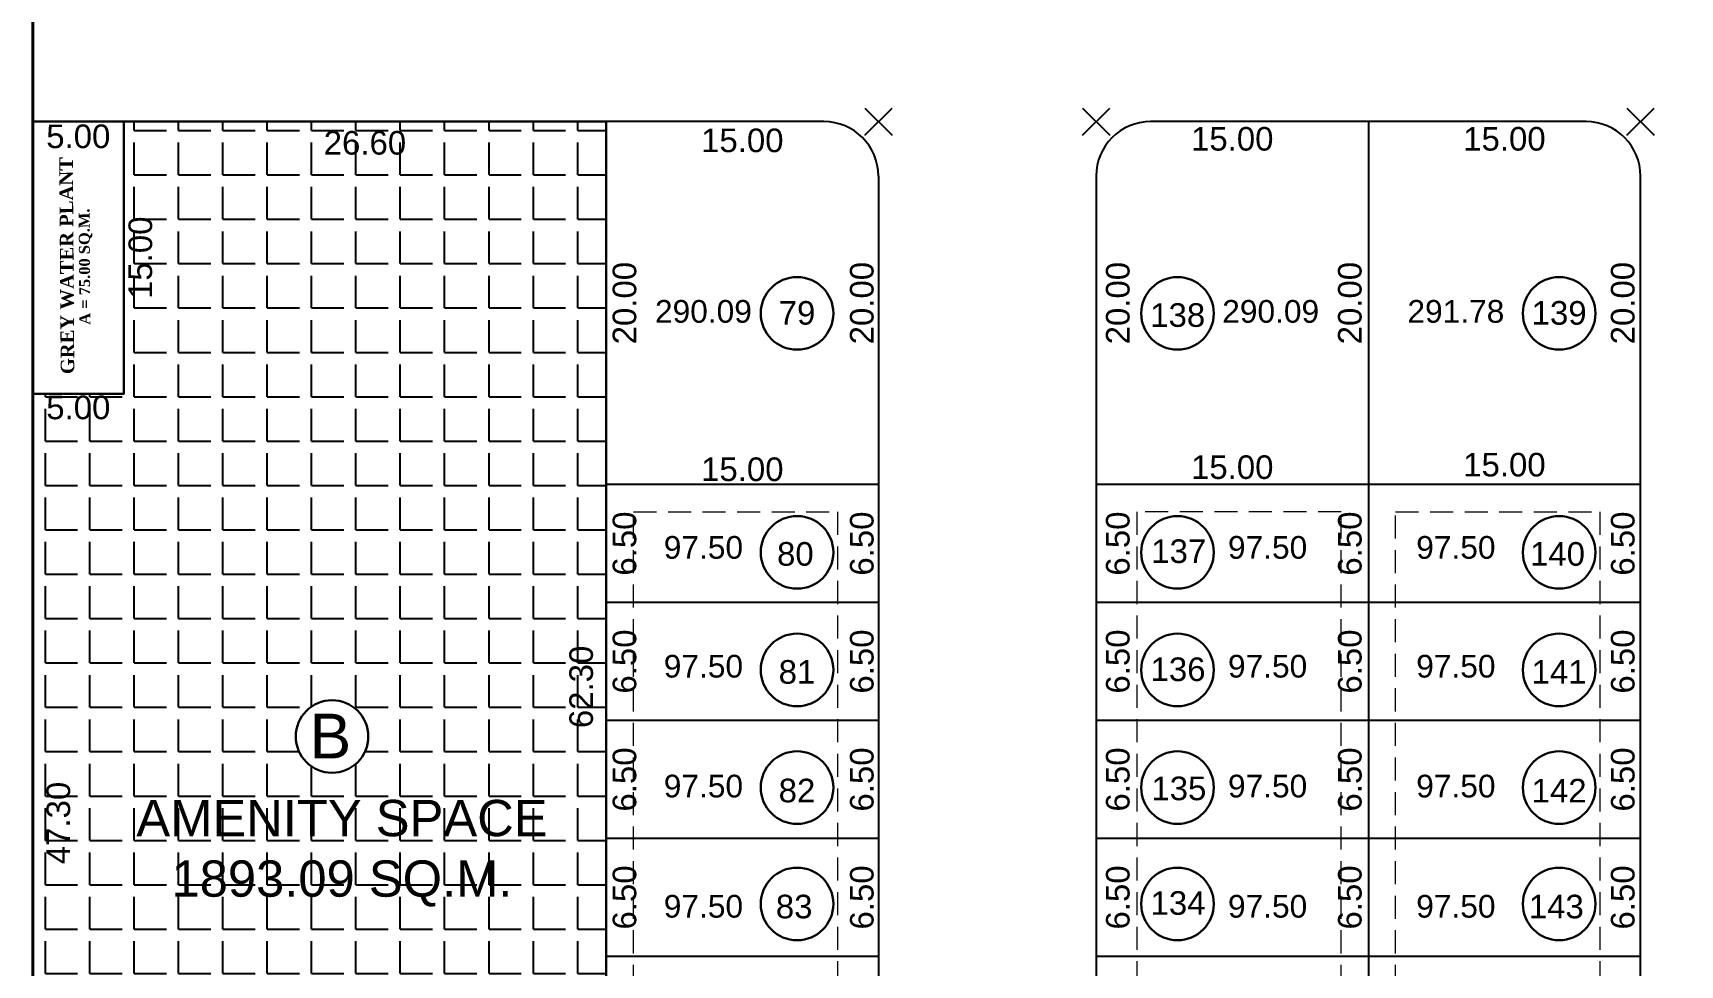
# Model space of a CAD drawing. Header units: millimetres. Extents: x 26213 to 35402, y -1028 to 2462.
# Drawn here: x 34953.6 to 35044.3, y 477.9 to 529.2 of the extents above; entities that cross this region are included whole.
import ezdxf
from ezdxf.enums import TextEntityAlignment as Align

# ---------------------------------------------------------------- set-up
doc = ezdxf.new("R2010")
doc.units = ezdxf.units.MM
doc.header["$PDMODE"] = 3
doc.header["$PDSIZE"] = 0.75
for name, pattern in [('1', [0]), ('DASHED', [19.05, 12.7, -6.35]), ('DASHED2', [9.525, 6.35, -3.175])]:
    doc.linetypes.add(name, pattern=pattern)
for name, color, linetype in [('AREA', 7, 'Continuous'), ('Chamber', 7, '1'), ('DIMEMSION', 7, 'Continuous'), ('NUMBRING', 162, 'Continuous'), ('POINT', 190, 'Continuous'), ('SOLID HATCH', 253, 'Continuous')]:
    doc.layers.add(name, color=color, linetype=linetype)
doc.layers.add('CIRCLE', color=197, linetype='Continuous', lineweight=30)
doc.layers.add('LAYOUT PLAN', color=7, linetype='Continuous', lineweight=25)
doc.styles.add('KAUSTUBH', font='timesbd.ttf')
doc.styles.get("Standard").update_dxf_attribs({"font": 'arial.ttf'})
doc.dimstyles.new('LAYOUT PLAN', dxfattribs={"dimtxt": 1.3, "dimasz": 1, "dimexe": 0.18, "dimexo": 0.0625, "dimgap": 0.09, "dimtad": 0, "dimrnd": 0.05, "dimzin": 0, "dimdsep": 46, "dimtxsty": 'Standard', "dimcen": 0, "dimse1": 1, "dimse2": 1, "dimsd1": 1, "dimsd2": 1, "dimadec": 0, "dimazin": 0, "dimtfac": 1, "dimtofl": 0, "dimtmove": 0, "dimatfit": 3, "dimfxl": 1, "dimtolj": 1, "dimtzin": 0, "dimarcsym": 0})

# ---------------------------------------------------------------- blocks, each defined once
blk = doc.blocks.new('*D3393')
at = {"layer": 'Defpoints', "color": 0, "ltscale": 2}
for p in [(34958.574, 524.335), (34958.574, 509.335), (34959.499, 509.335)]:
    blk.add_point(p, dxfattribs=at)
at = {"layer": 'LAYOUT PLAN', "color": 0, "ltscale": 2, "insert": (34959.499, 516.835), "char_height": 1.3, "attachment_point": 5, "rotation": 90}
blk.add_mtext('\\A1;15.00', dxfattribs=at)
blk = doc.blocks.new('*D3394')
at = {"layer": 'Defpoints', "color": 0, "ltscale": 2}
for p in [(34953.574, 509.335), (34958.574, 509.335), (34953.574, 508.578)]:
    blk.add_point(p, dxfattribs=at)
at = {"layer": 'LAYOUT PLAN', "color": 0, "ltscale": 2, "insert": (34956.074, 508.578), "char_height": 1.3, "attachment_point": 5}
blk.add_mtext('\\A1;5.00', dxfattribs=at)
blk = doc.blocks.new('*D3395')
at = {"layer": 'Defpoints', "color": 0, "ltscale": 2}
for p in [(34953.574, 524.335), (34958.574, 524.335), (34958.574, 523.518)]:
    blk.add_point(p, dxfattribs=at)
at = {"layer": 'LAYOUT PLAN', "color": 0, "ltscale": 2, "insert": (34956.074, 523.518), "char_height": 1.3, "attachment_point": 5}
blk.add_mtext('\\A1;5.00', dxfattribs=at)
blk = doc.blocks.new('*D3529')
at = {"layer": 'Defpoints', "color": 0, "ltscale": 2}
for p in [(34958.574, 524.335), (34985.167, 524.335), (34985.167, 523.16)]:
    blk.add_point(p, dxfattribs=at)
at = {"layer": 'DIMEMSION', "color": 0, "ltscale": 2, "insert": (34971.87, 523.16), "char_height": 1.3, "attachment_point": 5}
blk.add_mtext('\\A1;26.60', dxfattribs=at)
blk = doc.blocks.new('*D3530')
at = {"layer": 'Defpoints', "color": 0, "ltscale": 2}
for p in [(34985.167, 524.335), (34983.794, 462.04), (34985.167, 462.04)]:
    blk.add_point(p, dxfattribs=at)
at = {"layer": 'DIMEMSION', "color": 0, "ltscale": 2, "insert": (34983.794, 493.187), "char_height": 1.3, "attachment_point": 5, "rotation": 90}
blk.add_mtext('\\A1;62.30', dxfattribs=at)
blk = doc.blocks.new('*D3532')
at = {"layer": 'Defpoints', "color": 0, "ltscale": 2}
for p in [(34953.574, 509.335), (34954.98, 509.335), (34953.574, 462.04)]:
    blk.add_point(p, dxfattribs=at)
at = {"layer": 'DIMEMSION', "color": 0, "ltscale": 2, "insert": (34954.98, 485.687), "char_height": 1.3, "attachment_point": 5, "rotation": 90}
blk.add_mtext('\\A1;47.30', dxfattribs=at)
blk = doc.blocks.new('*D3586')
at = {"layer": 'Defpoints', "color": 0, "ltscale": 2}
for p in [(35027.167, 524.335), (35042.167, 524.335), (35027.167, 523.38)]:
    blk.add_point(p, dxfattribs=at)
at = {"layer": 'DIMEMSION', "color": 0, "ltscale": 2, "insert": (35034.667, 523.38), "char_height": 1.3, "attachment_point": 5}
blk.add_mtext('\\A1;15.00', dxfattribs=at)
blk = doc.blocks.new('*D3587')
at = {"layer": 'Defpoints', "color": 0, "ltscale": 2}
for p in [(35012.167, 524.335), (35027.167, 524.335), (35012.167, 523.38)]:
    blk.add_point(p, dxfattribs=at)
at = {"layer": 'DIMEMSION', "color": 0, "ltscale": 2, "insert": (35019.667, 523.38), "char_height": 1.3, "attachment_point": 5}
blk.add_mtext('\\A1;15.00', dxfattribs=at)
blk = doc.blocks.new('*D3588')
at = {"layer": 'Defpoints', "color": 0, "ltscale": 2}
for p in [(34985.167, 524.335), (35000.167, 524.335), (35000.167, 523.294)]:
    blk.add_point(p, dxfattribs=at)
at = {"layer": 'DIMEMSION', "color": 0, "ltscale": 2, "insert": (34992.667, 523.294), "char_height": 1.3, "attachment_point": 5}
blk.add_mtext('\\A1;15.00', dxfattribs=at)
blk = doc.blocks.new('*D3589')
at = {"layer": 'Defpoints', "color": 0, "ltscale": 2}
for p in [(35000.167, 524.335), (34999.26, 504.335), (35000.167, 504.335)]:
    blk.add_point(p, dxfattribs=at)
at = {"layer": 'DIMEMSION', "color": 0, "ltscale": 2, "insert": (34999.26, 514.335), "char_height": 1.3, "attachment_point": 5, "rotation": 90}
blk.add_mtext('\\A1;20.00', dxfattribs=at)
blk = doc.blocks.new('*D3590')
at = {"layer": 'Defpoints', "color": 0, "ltscale": 2}
for p in [(35000.167, 504.335), (34999.26, 497.835), (35000.167, 497.835)]:
    blk.add_point(p, dxfattribs=at)
at = {"layer": 'DIMEMSION', "color": 0, "ltscale": 2, "insert": (34999.26, 501.085), "char_height": 1.3, "attachment_point": 5, "rotation": 90}
blk.add_mtext('\\A1;6.50', dxfattribs=at)
blk = doc.blocks.new('*D3591')
at = {"layer": 'Defpoints', "color": 0, "ltscale": 2}
for p in [(35000.167, 497.835), (34999.26, 491.335), (35000.167, 491.335)]:
    blk.add_point(p, dxfattribs=at)
at = {"layer": 'DIMEMSION', "color": 0, "ltscale": 2, "insert": (34999.26, 494.585), "char_height": 1.3, "attachment_point": 5, "rotation": 90}
blk.add_mtext('\\A1;6.50', dxfattribs=at)
blk = doc.blocks.new('*D3592')
at = {"layer": 'Defpoints', "color": 0, "ltscale": 2}
for p in [(35000.167, 491.335), (34999.26, 484.835), (35000.167, 484.835)]:
    blk.add_point(p, dxfattribs=at)
at = {"layer": 'DIMEMSION', "color": 0, "ltscale": 2, "insert": (34999.26, 488.085), "char_height": 1.3, "attachment_point": 5, "rotation": 90}
blk.add_mtext('\\A1;6.50', dxfattribs=at)
blk = doc.blocks.new('*D3593')
at = {"layer": 'Defpoints', "color": 0, "ltscale": 2}
for p in [(35000.167, 484.835), (34999.26, 478.335), (35000.167, 478.335)]:
    blk.add_point(p, dxfattribs=at)
at = {"layer": 'DIMEMSION', "color": 0, "ltscale": 2, "insert": (34999.26, 481.585), "char_height": 1.3, "attachment_point": 5, "rotation": 90}
blk.add_mtext('\\A1;6.50', dxfattribs=at)
blk = doc.blocks.new('*D3594')
at = {"layer": 'Defpoints', "color": 0, "ltscale": 2}
for p in [(35000.167, 478.335), (34999.26, 471.835), (35000.167, 471.835)]:
    blk.add_point(p, dxfattribs=at)
at = {"layer": 'DIMEMSION', "color": 0, "ltscale": 2, "insert": (34999.26, 475.085), "char_height": 1.3, "attachment_point": 5, "rotation": 90}
blk.add_mtext('\\A1;6.50', dxfattribs=at)
blk = doc.blocks.new('*D3614')
at = {"layer": 'Defpoints', "color": 0, "ltscale": 2}
for p in [(34985.167, 478.335), (34986.182, 478.335), (34985.167, 471.835)]:
    blk.add_point(p, dxfattribs=at)
at = {"layer": 'DIMEMSION', "color": 0, "ltscale": 2, "insert": (34986.182, 475.085), "char_height": 1.3, "attachment_point": 5, "rotation": 90}
blk.add_mtext('\\A1;6.50', dxfattribs=at)
blk = doc.blocks.new('*D3615')
at = {"layer": 'Defpoints', "color": 0, "ltscale": 2}
for p in [(34985.167, 484.835), (34986.182, 484.835), (34985.167, 478.335)]:
    blk.add_point(p, dxfattribs=at)
at = {"layer": 'DIMEMSION', "color": 0, "ltscale": 2, "insert": (34986.182, 481.585), "char_height": 1.3, "attachment_point": 5, "rotation": 90}
blk.add_mtext('\\A1;6.50', dxfattribs=at)
blk = doc.blocks.new('*D3616')
at = {"layer": 'Defpoints', "color": 0, "ltscale": 2}
for p in [(34985.167, 491.335), (34986.182, 491.335), (34985.167, 484.835)]:
    blk.add_point(p, dxfattribs=at)
at = {"layer": 'DIMEMSION', "color": 0, "ltscale": 2, "insert": (34986.182, 488.085), "char_height": 1.3, "attachment_point": 5, "rotation": 90}
blk.add_mtext('\\A1;6.50', dxfattribs=at)
blk = doc.blocks.new('*D3617')
at = {"layer": 'Defpoints', "color": 0, "ltscale": 2}
for p in [(34985.167, 497.835), (34986.182, 497.835), (34985.167, 491.335)]:
    blk.add_point(p, dxfattribs=at)
at = {"layer": 'DIMEMSION', "color": 0, "ltscale": 2, "insert": (34986.182, 494.585), "char_height": 1.3, "attachment_point": 5, "rotation": 90}
blk.add_mtext('\\A1;6.50', dxfattribs=at)
blk = doc.blocks.new('*D3618')
at = {"layer": 'Defpoints', "color": 0, "ltscale": 2}
for p in [(34985.167, 504.335), (34986.182, 504.335), (34985.167, 497.835)]:
    blk.add_point(p, dxfattribs=at)
at = {"layer": 'DIMEMSION', "color": 0, "ltscale": 2, "insert": (34986.182, 501.085), "char_height": 1.3, "attachment_point": 5, "rotation": 90}
blk.add_mtext('\\A1;6.50', dxfattribs=at)
blk = doc.blocks.new('*D3619')
at = {"layer": 'Defpoints', "color": 0, "ltscale": 2}
for p in [(34985.167, 524.335), (34986.182, 524.335), (34985.167, 504.335)]:
    blk.add_point(p, dxfattribs=at)
at = {"layer": 'DIMEMSION', "color": 0, "ltscale": 2, "insert": (34986.182, 514.335), "char_height": 1.3, "attachment_point": 5, "rotation": 90}
blk.add_mtext('\\A1;20.00', dxfattribs=at)
blk = doc.blocks.new('*D3620')
at = {"layer": 'Defpoints', "color": 0, "ltscale": 2}
for p in [(35012.167, 524.335), (35012.167, 504.335), (35013.368, 504.335)]:
    blk.add_point(p, dxfattribs=at)
at = {"layer": 'DIMEMSION', "color": 0, "ltscale": 2, "insert": (35013.368, 514.335), "char_height": 1.3, "attachment_point": 5, "rotation": 90}
blk.add_mtext('\\A1;20.00', dxfattribs=at)
blk = doc.blocks.new('*D3621')
at = {"layer": 'Defpoints', "color": 0, "ltscale": 2}
for p in [(35012.167, 504.335), (35012.167, 497.835), (35013.368, 497.835)]:
    blk.add_point(p, dxfattribs=at)
at = {"layer": 'DIMEMSION', "color": 0, "ltscale": 2, "insert": (35013.368, 501.085), "char_height": 1.3, "attachment_point": 5, "rotation": 90}
blk.add_mtext('\\A1;6.50', dxfattribs=at)
blk = doc.blocks.new('*D3622')
at = {"layer": 'Defpoints', "color": 0, "ltscale": 2}
for p in [(35012.167, 497.835), (35012.167, 491.335), (35013.368, 491.335)]:
    blk.add_point(p, dxfattribs=at)
at = {"layer": 'DIMEMSION', "color": 0, "ltscale": 2, "insert": (35013.368, 494.585), "char_height": 1.3, "attachment_point": 5, "rotation": 90}
blk.add_mtext('\\A1;6.50', dxfattribs=at)
blk = doc.blocks.new('*D3623')
at = {"layer": 'Defpoints', "color": 0, "ltscale": 2}
for p in [(35012.167, 491.335), (35012.167, 484.835), (35013.368, 484.835)]:
    blk.add_point(p, dxfattribs=at)
at = {"layer": 'DIMEMSION', "color": 0, "ltscale": 2, "insert": (35013.368, 488.085), "char_height": 1.3, "attachment_point": 5, "rotation": 90}
blk.add_mtext('\\A1;6.50', dxfattribs=at)
blk = doc.blocks.new('*D3624')
at = {"layer": 'Defpoints', "color": 0, "ltscale": 2}
for p in [(35012.167, 484.835), (35012.167, 478.335), (35013.368, 478.335)]:
    blk.add_point(p, dxfattribs=at)
at = {"layer": 'DIMEMSION', "color": 0, "ltscale": 2, "insert": (35013.368, 481.585), "char_height": 1.3, "attachment_point": 5, "rotation": 90}
blk.add_mtext('\\A1;6.50', dxfattribs=at)
blk = doc.blocks.new('*D3625')
at = {"layer": 'Defpoints', "color": 0, "ltscale": 2}
for p in [(35012.167, 478.335), (35012.167, 471.835), (35013.368, 471.835)]:
    blk.add_point(p, dxfattribs=at)
at = {"layer": 'DIMEMSION', "color": 0, "ltscale": 2, "insert": (35013.368, 475.085), "char_height": 1.3, "attachment_point": 5, "rotation": 90}
blk.add_mtext('\\A1;6.50', dxfattribs=at)
blk = doc.blocks.new('*D3635')
at = {"layer": 'Defpoints', "color": 0, "ltscale": 2}
for p in [(35027.167, 524.335), (35026.155, 504.335), (35027.167, 504.335)]:
    blk.add_point(p, dxfattribs=at)
at = {"layer": 'DIMEMSION', "color": 0, "ltscale": 2, "insert": (35026.155, 514.335), "char_height": 1.3, "attachment_point": 5, "rotation": 90}
blk.add_mtext('\\A1;20.00', dxfattribs=at)
blk = doc.blocks.new('*D3636')
at = {"layer": 'Defpoints', "color": 0, "ltscale": 2}
for p in [(35027.167, 504.335), (35026.155, 497.835), (35027.167, 497.835)]:
    blk.add_point(p, dxfattribs=at)
at = {"layer": 'DIMEMSION', "color": 0, "ltscale": 2, "insert": (35026.155, 501.085), "char_height": 1.3, "attachment_point": 5, "rotation": 90}
blk.add_mtext('\\A1;6.50', dxfattribs=at)
blk = doc.blocks.new('*D3637')
at = {"layer": 'Defpoints', "color": 0, "ltscale": 2}
for p in [(35027.167, 497.835), (35026.155, 491.335), (35026.155, 491.335)]:
    blk.add_point(p, dxfattribs=at)
at = {"layer": 'DIMEMSION', "color": 0, "ltscale": 2, "insert": (35026.155, 494.585), "char_height": 1.3, "attachment_point": 5, "rotation": 90}
blk.add_mtext('\\A1;6.50', dxfattribs=at)
blk = doc.blocks.new('*D3638')
at = {"layer": 'Defpoints', "color": 0, "ltscale": 2}
for p in [(35026.155, 491.335), (35026.155, 484.835), (35027.167, 484.835)]:
    blk.add_point(p, dxfattribs=at)
at = {"layer": 'DIMEMSION', "color": 0, "ltscale": 2, "insert": (35026.155, 488.085), "char_height": 1.3, "attachment_point": 5, "rotation": 90}
blk.add_mtext('\\A1;6.50', dxfattribs=at)
blk = doc.blocks.new('*D3639')
at = {"layer": 'Defpoints', "color": 0, "ltscale": 2}
for p in [(35027.167, 484.835), (35026.155, 478.335), (35027.167, 478.335)]:
    blk.add_point(p, dxfattribs=at)
at = {"layer": 'DIMEMSION', "color": 0, "ltscale": 2, "insert": (35026.155, 481.585), "char_height": 1.3, "attachment_point": 5, "rotation": 90}
blk.add_mtext('\\A1;6.50', dxfattribs=at)
blk = doc.blocks.new('*D3640')
at = {"layer": 'Defpoints', "color": 0, "ltscale": 2}
for p in [(35027.167, 478.335), (35026.155, 471.835), (35027.167, 471.835)]:
    blk.add_point(p, dxfattribs=at)
at = {"layer": 'DIMEMSION', "color": 0, "ltscale": 2, "insert": (35026.155, 475.085), "char_height": 1.3, "attachment_point": 5, "rotation": 90}
blk.add_mtext('\\A1;6.50', dxfattribs=at)
blk = doc.blocks.new('*D3661')
at = {"layer": 'Defpoints', "color": 0, "ltscale": 2}
for p in [(35041.196, 478.335), (35042.167, 478.335), (35041.196, 471.835)]:
    blk.add_point(p, dxfattribs=at)
at = {"layer": 'DIMEMSION', "color": 0, "ltscale": 2, "insert": (35041.196, 475.085), "char_height": 1.3, "attachment_point": 5, "rotation": 90}
blk.add_mtext('\\A1;6.50', dxfattribs=at)
blk = doc.blocks.new('*D3662')
at = {"layer": 'Defpoints', "color": 0, "ltscale": 2}
for p in [(35041.196, 484.835), (35042.167, 484.835), (35042.167, 478.335)]:
    blk.add_point(p, dxfattribs=at)
at = {"layer": 'DIMEMSION', "color": 0, "ltscale": 2, "insert": (35041.196, 481.585), "char_height": 1.3, "attachment_point": 5, "rotation": 90}
blk.add_mtext('\\A1;6.50', dxfattribs=at)
blk = doc.blocks.new('*D3663')
at = {"layer": 'Defpoints', "color": 0, "ltscale": 2}
for p in [(35041.196, 491.335), (35042.167, 491.335), (35042.167, 484.835)]:
    blk.add_point(p, dxfattribs=at)
at = {"layer": 'DIMEMSION', "color": 0, "ltscale": 2, "insert": (35041.196, 488.085), "char_height": 1.3, "attachment_point": 5, "rotation": 90}
blk.add_mtext('\\A1;6.50', dxfattribs=at)
blk = doc.blocks.new('*D3664')
at = {"layer": 'Defpoints', "color": 0, "ltscale": 2}
for p in [(35041.196, 497.835), (35042.167, 497.835), (35042.167, 491.335)]:
    blk.add_point(p, dxfattribs=at)
at = {"layer": 'DIMEMSION', "color": 0, "ltscale": 2, "insert": (35041.196, 494.585), "char_height": 1.3, "attachment_point": 5, "rotation": 90}
blk.add_mtext('\\A1;6.50', dxfattribs=at)
blk = doc.blocks.new('*D3665')
at = {"layer": 'Defpoints', "color": 0, "ltscale": 2}
for p in [(35041.196, 504.335), (35042.167, 504.335), (35042.167, 497.835)]:
    blk.add_point(p, dxfattribs=at)
at = {"layer": 'DIMEMSION', "color": 0, "ltscale": 2, "insert": (35041.196, 501.085), "char_height": 1.3, "attachment_point": 5, "rotation": 90}
blk.add_mtext('\\A1;6.50', dxfattribs=at)
blk = doc.blocks.new('*D3666')
at = {"layer": 'Defpoints', "color": 0, "ltscale": 2}
for p in [(35041.196, 524.335), (35042.167, 524.335), (35042.167, 504.335)]:
    blk.add_point(p, dxfattribs=at)
at = {"layer": 'DIMEMSION', "color": 0, "ltscale": 2, "insert": (35041.196, 514.335), "char_height": 1.3, "attachment_point": 5, "rotation": 90}
blk.add_mtext('\\A1;20.00', dxfattribs=at)
blk = doc.blocks.new('*D3676')
at = {"layer": 'Defpoints', "color": 0, "ltscale": 2}
for p in [(35000.167, 505.172), (34985.167, 504.335), (35000.167, 504.335)]:
    blk.add_point(p, dxfattribs=at)
at = {"layer": 'DIMEMSION', "color": 0, "ltscale": 2, "insert": (34992.667, 505.172), "char_height": 1.3, "attachment_point": 5}
blk.add_mtext('\\A1;15.00', dxfattribs=at)
blk = doc.blocks.new('*D3677')
at = {"layer": 'Defpoints', "color": 0, "ltscale": 2}
for p in [(35027.167, 505.287), (35012.167, 504.335), (35027.167, 504.335)]:
    blk.add_point(p, dxfattribs=at)
at = {"layer": 'DIMEMSION', "color": 0, "ltscale": 2, "insert": (35019.667, 505.287), "char_height": 1.3, "attachment_point": 5}
blk.add_mtext('\\A1;15.00', dxfattribs=at)
blk = doc.blocks.new('*D3678')
at = {"layer": 'Defpoints', "color": 0, "ltscale": 2}
for p in [(35042.167, 505.425), (35027.167, 504.335), (35042.167, 504.335)]:
    blk.add_point(p, dxfattribs=at)
at = {"layer": 'DIMEMSION', "color": 0, "ltscale": 2, "insert": (35034.667, 505.425), "char_height": 1.3, "attachment_point": 5}
blk.add_mtext('\\A1;15.00', dxfattribs=at)

msp = doc.modelspace()

# ---------------------------------------------------------------- hatches: boundary and pattern name
at = {"lineweight": 25, "ltscale": 2}
h = msp.add_hatch(dxfattribs=at)
h.set_pattern_fill('ANGLE,_O', color=6, scale=0.35)
h.set_pattern_definition([(0, (6629.385, -742.5358), (0, 2.44475), [1.778, -0.66675]), (90, (6629.385, -742.5358), (-2.44475, 1e-16), [1.778, -0.66675])])
h.paths.add_polyline_path([(34985.167, 524.335), (34958.574, 524.335), (34958.574, 509.335), (34953.574, 509.335), (34953.574, 462.04), (34985.167, 462.04)])
h.paths.add_polyline_path([(34972.056, 490.456, -1), (34968.056, 490.456, -1)], flags=16)
h.paths.add_polyline_path([(34960.848, 514.182), (34960.848, 519.377), (34958.169, 519.377), (34958.169, 514.182)], flags=24)
h.paths.add_polyline_path([(34953.988, 507.229), (34958.172, 507.229), (34958.172, 509.908), (34953.988, 509.908)], flags=24)
h.paths.add_polyline_path([(34969.29, 521.811), (34974.485, 521.811), (34974.485, 524.49), (34969.29, 524.49)], flags=9)
h.paths.add_polyline_path([(34985.142, 490.599), (34985.142, 495.794), (34982.463, 495.794), (34982.463, 490.599)], flags=24)
h.paths.add_polyline_path([(34966.778, 461.933), (34971.973, 461.933), (34971.973, 464.612), (34966.778, 464.612)], flags=9)
h.paths.add_polyline_path([(34956.328, 483.122), (34956.328, 488.317), (34953.649, 488.317), (34953.649, 483.122)], flags=24)
h.paths.add_polyline_path([(34968.171, 487.904), (34971.696, 487.904), (34971.696, 492.977), (34968.171, 492.977)], flags=24)
h.paths.add_polyline_path([(34958.842, 480.303), (34982.513, 480.303), (34982.513, 487.793), (34958.842, 487.793)], flags=24)

# ---------------------------------------------------------------- linework, layer by layer
at = {"color": 1, "lineweight": 35}
for points in [[(35178.167, 404.589), (35181.38, 290.065), (35181.38, 290.065), (34953.574, 285.764), (34953.574, 567.995), (34956.321, 602.668), (34961.196, 880.404), (35152.829, 872.299), (35165.087, 701.488), (35174.34, 542.335), (35174.387, 542.333), (35178.167, 404.589)], [(34953.574, 539.335), (34953.574, 484.486), (34953.574, 416.589), (34953.574, 404.589), (34953.574, 285.764), (35105.167, 288.629), (35105.167, 441.835), (35066.167, 441.835), (35066.167, 653.196)], [(34953.574, 539.335), (34953.574, 484.486), (34953.574, 416.589), (34953.574, 404.589), (34953.574, 285.764), (35105.167, 288.629), (35105.167, 441.835), (35066.167, 441.835), (35066.167, 653.196)]]:
    msp.add_lwpolyline(points, dxfattribs=at)
at = {"layer": 'Chamber', "linetype": 'DASHED2'}
msp.add_line((34953.574, 285.764), (34953.574, 567.995), dxfattribs=at)
at = {"layer": 'CIRCLE'}
for centre in [(34995.685, 513.771), (35016.649, 513.771), (35037.685, 513.771), (34995.685, 500.601), (35016.649, 500.601), (35037.685, 500.601), (34995.685, 494.122), (35016.649, 494.122), (35037.685, 494.122), (34995.685, 487.638), (35016.649, 487.638), (35037.685, 487.638), (34995.685, 481.226), (35016.649, 481.226), (35037.685, 481.226)]:
    msp.add_circle(centre, 2, dxfattribs=at)
at = {"layer": 'LAYOUT PLAN', "lineweight": 25}
for p, q in [((34953.574, 285.764), (34953.574, 567.995)), ((34953.574, 285.764), (34953.574, 567.995)), ((34991.167, 524.335), (34953.574, 524.335)), ((34997.167, 524.335), (34953.574, 524.335)), ((34985.167, 524.335), (34985.167, 416.589)), ((34985.167, 524.335), (34985.167, 416.589)), ((34997.167, 524.335), (34985.167, 524.335)), ((35039.167, 524.335), (35015.167, 524.335)), ((35027.167, 524.335), (35027.167, 469.335)), ((35027.167, 524.335), (35027.167, 405.835)), ((35027.167, 524.335), (35027.167, 405.835)), ((35000.167, 521.335), (35000.167, 408.835)), ((35012.167, 521.335), (35012.167, 408.835)), ((35042.167, 408.835), (35042.167, 521.335)), ((35000.167, 504.335), (34985.167, 504.335)), ((35042.167, 504.335), (35012.167, 504.335)), ((35000.167, 497.835), (34985.167, 497.835)), ((35042.167, 497.835), (35012.167, 497.835)), ((35000.167, 491.335), (34985.167, 491.335)), ((35042.167, 491.335), (35012.167, 491.335)), ((35000.167, 484.835), (34985.167, 484.835)), ((35042.167, 484.835), (35012.167, 484.835)), ((35000.167, 478.335), (34985.167, 478.335)), ((35042.167, 478.335), (35012.167, 478.335))]:
    msp.add_line(p, q, dxfattribs=at)
at = {"layer": 'LAYOUT PLAN', "ltscale": 2}
msp.add_lwpolyline([(34953.574, 524.335), (34958.574, 524.335), (34958.574, 509.335), (34953.574, 509.335), (34953.574, 524.335)], dxfattribs=at)
at = {"layer": 'LAYOUT PLAN', "color": 220, "lineweight": 30, "true_color": 0xff2ecb}
msp.add_lwpolyline([(34985.167, 524.335), (34958.574, 524.335), (34958.574, 509.335), (34953.574, 509.335), (34953.574, 509.335), (34953.574, 462.04), (34985.167, 462.04)], close=True, dxfattribs=at)
at = {"layer": 'LAYOUT PLAN', "color": 7, "lineweight": 25}
msp.add_lwpolyline([(34953.574, 524.335), (34958.574, 524.335), (34958.574, 509.335), (34953.574, 509.335), (34953.574, 524.335)], dxfattribs=at)
at = {"layer": 'LAYOUT PLAN', "color": 220, "lineweight": 30, "true_color": 0xff2ecb}
msp.add_circle((34970.056, 490.456), 2, dxfattribs=at)
at = {"layer": 'LAYOUT PLAN', "lineweight": 25}
for centre, start, end in [((34997.167, 521.335), 0, 90), ((35015.167, 521.335), 90, 180), ((35039.167, 521.335), 0, 90)]:
    msp.add_arc(centre, 3, start, end, dxfattribs=at)
at = {"layer": 'POINT'}
for p in [(35000.167, 524.335), (35012.167, 524.335), (35042.167, 524.335)]:
    msp.add_point(p, dxfattribs=at)
at = {"layer": 'SOLID HATCH', "color": 9, "linetype": 'DASHED', "lineweight": 15, "ltscale": 0.1, "true_color": 0xc7c8ca}
for points in [[(34997.917, 451.835), (34986.667, 451.835), (34986.667, 502.835), (34997.917, 502.835), (34997.917, 451.835)], [(35014.417, 451.835), (35025.667, 451.835), (35025.667, 502.835), (35014.417, 502.835), (35014.417, 451.835)], [(35039.917, 451.835), (35028.667, 451.835), (35028.667, 502.835), (35039.917, 502.835), (35039.917, 451.835)]]:
    msp.add_lwpolyline(points, close=True, dxfattribs=at)

# ---------------------------------------------------------------- texts
at = {"layer": 'AREA'}
for s, p in [('290.09', (34990.524, 513.88)), ('290.09', (35021.785, 513.88)), ('291.78', (35031.991, 513.88)), ('97.50', (34990.524, 500.875)), ('97.50', (35021.615, 500.875)), ('97.50', (35031.991, 500.875)), ('97.50', (34990.524, 494.327)), ('97.50', (35021.615, 494.327)), ('97.50', (35031.991, 494.327)), ('97.50', (34990.524, 487.723)), ('97.50', (35021.615, 487.723)), ('97.50', (35031.991, 487.723)), ('97.50', (34990.524, 481.098)), ('97.50', (35021.615, 481.098)), ('97.50', (35031.991, 481.098))]:
    msp.add_text(s, height=1.25, dxfattribs=at).set_placement(p, align=Align.MIDDLE_CENTER)
at = {"layer": 'LAYOUT PLAN', "color": 7, "lineweight": 25, "style": 'KAUSTUBH'}
for s, height, p in [('GREY WATER PLANT', 0.75, (34955.856, 510.424)), ('A = 75.00 SQ.M.', 0.6, (34956.736, 513.143))]:
    msp.add_text(s, height=height, rotation=90.40232, dxfattribs=at).set_placement(p)
at = {"layer": 'LAYOUT PLAN', "color": 7, "lineweight": 30, "attachment_point": 5}
for s, insert, char_height, width in [('B', (34969.968, 490.479), 2.462, 29.02325), ('AMENITY SPACE\\P1893.09 SQ.M.', (34970.605, 484.019), 2, 23.58024)]:
    msp.add_mtext(s, dxfattribs=dict(at, insert=insert, char_height=char_height, width=width))
at = {"layer": 'NUMBRING', "color": 7}
for s, p in [('79', (34995.682, 513.798)), ('138', (35016.662, 513.678)), ('139', (35037.682, 513.798)), ('80', (34995.591, 500.517)), ('137', (35016.72, 500.666)), ('140', (35037.591, 500.517)), ('136', (35016.679, 494.16)), ('81', (34995.68, 494.013)), ('141', (35037.68, 494.013)), ('82', (34995.68, 487.478)), ('135', (35016.725, 487.595)), ('142', (35037.68, 487.478)), ('83', (34995.525, 481.084)), ('134', (35016.679, 481.28)), ('143', (35037.525, 481.084))]:
    msp.add_text(s, height=1.3, dxfattribs=at).set_placement(p, align=Align.MIDDLE)

# ---------------------------------------------------------------- dimensions: what is measured, and where the dimension line sits
at = {"layer": 'DIMEMSION', "ltscale": 2}
for base, p1, p2, override, picture, middle in [((34985.167, 523.16), (34958.574, 524.335), (34985.167, 524.335), {"dimfxl": 0.1, "dimfxlon": 1}, '*D3529', (34971.87, 523.16)), ((35000.167, 523.294), (34985.167, 524.335), (35000.167, 524.335), {"dimfxl": 0.1, "dimfxlon": 1}, '*D3588', (34992.667, 523.294)), ((35012.167, 523.38), (35027.167, 524.335), (35012.167, 524.335), {"dimtmove": 1, "dimfxl": 0.1, "dimfxlon": 1}, '*D3587', (35019.667, 523.38)), ((35027.167, 523.38), (35042.167, 524.335), (35027.167, 524.335), {"dimfxl": 0.1, "dimfxlon": 1}, '*D3586', (35034.667, 523.38)), ((35000.167, 505.172), (34985.167, 504.335), (35000.167, 504.335), {"dimfxl": 0.1, "dimfxlon": 1}, '*D3676', (34992.667, 505.172)), ((35027.167, 505.287), (35012.167, 504.335), (35027.167, 504.335), {"dimfxl": 0.1, "dimfxlon": 1}, '*D3677', (35019.667, 505.287)), ((35042.167, 505.425), (35027.167, 504.335), (35042.167, 504.335), {"dimfxl": 0.1, "dimfxlon": 1}, '*D3678', (35034.667, 505.425))]:
    dim = msp.add_linear_dim(base=base, p1=p1, p2=p2, dimstyle='LAYOUT PLAN', override=override, dxfattribs=at)
    dim.commit()
    dim.dimension.update_dxf_attribs({"geometry": picture, "text_midpoint": middle})
for base, p1, p2, override, picture, middle in [((34983.7938, 462.0395), (34985.1669, 524.3351), (34985.1669, 462.0395), {"dimfxl": 0.1, "dimfxlon": 1}, '*D3530', (34983.7938, 493.1873)), ((34986.182, 524.335), (34985.167, 504.335), (34985.167, 524.335), {"dimtmove": 1, "dimfxl": 0.1, "dimfxlon": 1}, '*D3619', (34986.182, 514.335)), ((34999.26, 504.335), (35000.167, 524.335), (35000.167, 504.335), {"dimfxl": 0.1, "dimfxlon": 1}, '*D3589', (34999.26, 514.335)), ((35013.368, 504.335), (35012.167, 524.335), (35012.167, 504.335), {"dimfxl": 0.1, "dimfxlon": 1}, '*D3620', (35013.368, 514.335)), ((35026.155, 504.335), (35027.167, 524.335), (35027.167, 504.335), {"dimfxl": 0.1, "dimfxlon": 1}, '*D3635', (35026.155, 514.335)), ((35041.196, 524.335), (35042.167, 504.335), (35042.167, 524.335), {"dimtmove": 1, "dimfxl": 0.1, "dimfxlon": 1}, '*D3666', (35041.196, 514.335)), ((34954.9801, 509.3351), (34953.5741, 462.0395), (34953.5741, 509.3351), {"dimfxl": 0.1, "dimfxlon": 1}, '*D3532', (34954.9801, 485.6873)), ((34986.182, 504.335), (34985.167, 497.835), (34985.167, 504.335), {"dimtmove": 1, "dimfxl": 0.1, "dimfxlon": 1}, '*D3618', (34986.182, 501.085)), ((34999.26, 497.835), (35000.167, 504.335), (35000.167, 497.835), {"dimtmove": 1, "dimfxl": 0.1, "dimfxlon": 1}, '*D3590', (34999.26, 501.085)), ((35013.368, 497.835), (35012.167, 504.335), (35012.167, 497.835), {"dimtmove": 1, "dimfxl": 0.1, "dimfxlon": 1}, '*D3621', (35013.368, 501.085)), ((35026.155, 497.835), (35027.167, 504.335), (35027.167, 497.835), {"dimtmove": 1, "dimfxl": 0.1, "dimfxlon": 1}, '*D3636', (35026.155, 501.085)), ((35041.196, 504.335), (35042.167, 497.835), (35042.167, 504.335), {"dimtmove": 1, "dimfxl": 0.1, "dimfxlon": 1}, '*D3665', (35041.196, 501.085)), ((34986.182, 497.835), (34985.167, 491.335), (34985.167, 497.835), {"dimtmove": 1, "dimfxl": 0.1, "dimfxlon": 1}, '*D3617', (34986.182, 494.585)), ((34999.26, 491.335), (35000.167, 497.835), (35000.167, 491.335), {"dimtmove": 1, "dimfxl": 0.1, "dimfxlon": 1}, '*D3591', (34999.26, 494.585)), ((35013.368, 491.335), (35012.167, 497.835), (35012.167, 491.335), {"dimtmove": 1, "dimfxl": 0.1, "dimfxlon": 1}, '*D3622', (35013.368, 494.585)), ((35026.155, 491.335), (35027.167, 497.835), (35026.155, 491.335), {"dimtmove": 1, "dimfxl": 0.1, "dimfxlon": 1}, '*D3637', (35026.155, 494.585)), ((35041.196, 497.835), (35042.167, 491.335), (35042.167, 497.835), {"dimtmove": 1, "dimfxl": 0.1, "dimfxlon": 1}, '*D3664', (35041.196, 494.585)), ((34986.182, 491.335), (34985.167, 484.835), (34985.167, 491.335), {"dimtmove": 1, "dimfxl": 0.1, "dimfxlon": 1}, '*D3616', (34986.182, 488.085)), ((34999.26, 484.835), (35000.167, 491.335), (35000.167, 484.835), {"dimtmove": 1, "dimfxl": 0.1, "dimfxlon": 1}, '*D3592', (34999.26, 488.085)), ((35013.368, 484.835), (35012.167, 491.335), (35012.167, 484.835), {"dimtmove": 1, "dimfxl": 0.1, "dimfxlon": 1}, '*D3623', (35013.368, 488.085)), ((35026.155, 484.835), (35026.155, 491.335), (35027.167, 484.835), {"dimtmove": 1, "dimfxl": 0.1, "dimfxlon": 1}, '*D3638', (35026.155, 488.085)), ((35041.196, 491.335), (35042.167, 484.835), (35042.167, 491.335), {"dimtmove": 1, "dimfxl": 0.1, "dimfxlon": 1}, '*D3663', (35041.196, 488.085)), ((34986.182, 484.835), (34985.167, 478.335), (34985.167, 484.835), {"dimtmove": 1, "dimfxl": 0.1, "dimfxlon": 1}, '*D3615', (34986.182, 481.585)), ((34999.26, 478.335), (35000.167, 484.835), (35000.167, 478.335), {"dimtmove": 1, "dimfxl": 0.1, "dimfxlon": 1}, '*D3593', (34999.26, 481.585)), ((35013.368, 478.335), (35012.167, 484.835), (35012.167, 478.335), {"dimtmove": 1, "dimfxl": 0.1, "dimfxlon": 1}, '*D3624', (35013.368, 481.585)), ((35026.155, 478.335), (35027.167, 484.835), (35027.167, 478.335), {"dimtmove": 1, "dimfxl": 0.1, "dimfxlon": 1}, '*D3639', (35026.155, 481.585)), ((35041.196, 484.835), (35042.167, 478.335), (35042.167, 484.835), {"dimtmove": 1, "dimfxl": 0.1, "dimfxlon": 1}, '*D3662', (35041.196, 481.585)), ((34986.182, 478.335), (34985.167, 471.835), (34985.167, 478.335), {"dimtmove": 1, "dimfxl": 0.1, "dimfxlon": 1}, '*D3614', (34986.182, 475.085)), ((34999.26, 471.835), (35000.167, 478.335), (35000.167, 471.835), {"dimtmove": 1, "dimfxl": 0.1, "dimfxlon": 1}, '*D3594', (34999.26, 475.085)), ((35013.368, 471.835), (35012.167, 478.335), (35012.167, 471.835), {"dimtmove": 1, "dimfxl": 0.1, "dimfxlon": 1}, '*D3625', (35013.368, 475.085)), ((35026.155, 471.835), (35027.167, 478.335), (35027.167, 471.835), {"dimtmove": 1, "dimfxl": 0.1, "dimfxlon": 1}, '*D3640', (35026.155, 475.085)), ((35041.196, 478.335), (35041.196, 471.835), (35042.167, 478.335), {"dimtmove": 1, "dimfxl": 0.1, "dimfxlon": 1}, '*D3661', (35041.196, 475.085))]:
    dim = msp.add_linear_dim(base=base, p1=p1, p2=p2, angle=90, dimstyle='LAYOUT PLAN', override=override, dxfattribs=at)
    dim.commit()
    dim.dimension.update_dxf_attribs({"geometry": picture, "text_midpoint": middle})
at = {"layer": 'LAYOUT PLAN', "ltscale": 2}
for base, p1, p2, picture, middle in [((34958.574, 523.518), (34953.574, 524.335), (34958.574, 524.335), '*D3395', (34956.074, 523.518)), ((34953.574, 508.578), (34958.574, 509.335), (34953.574, 509.335), '*D3394', (34956.074, 508.578))]:
    dim = msp.add_linear_dim(base=base, p1=p1, p2=p2, dimstyle='LAYOUT PLAN', override={"dimfxl": 0.1, "dimfxlon": 1}, dxfattribs=at)
    dim.commit()
    dim.dimension.update_dxf_attribs({"geometry": picture, "text_midpoint": middle})
dim = msp.add_linear_dim(base=(34959.499, 509.335), p1=(34958.574, 524.335), p2=(34958.574, 509.335), angle=90, dimstyle='LAYOUT PLAN', override={"dimfxl": 0.1, "dimfxlon": 1}, dxfattribs=at)
dim.commit()
dim.dimension.update_dxf_attribs({"geometry": '*D3393', "text_midpoint": (34959.499, 516.835)})

doc.saveas('drawing.dxf')
